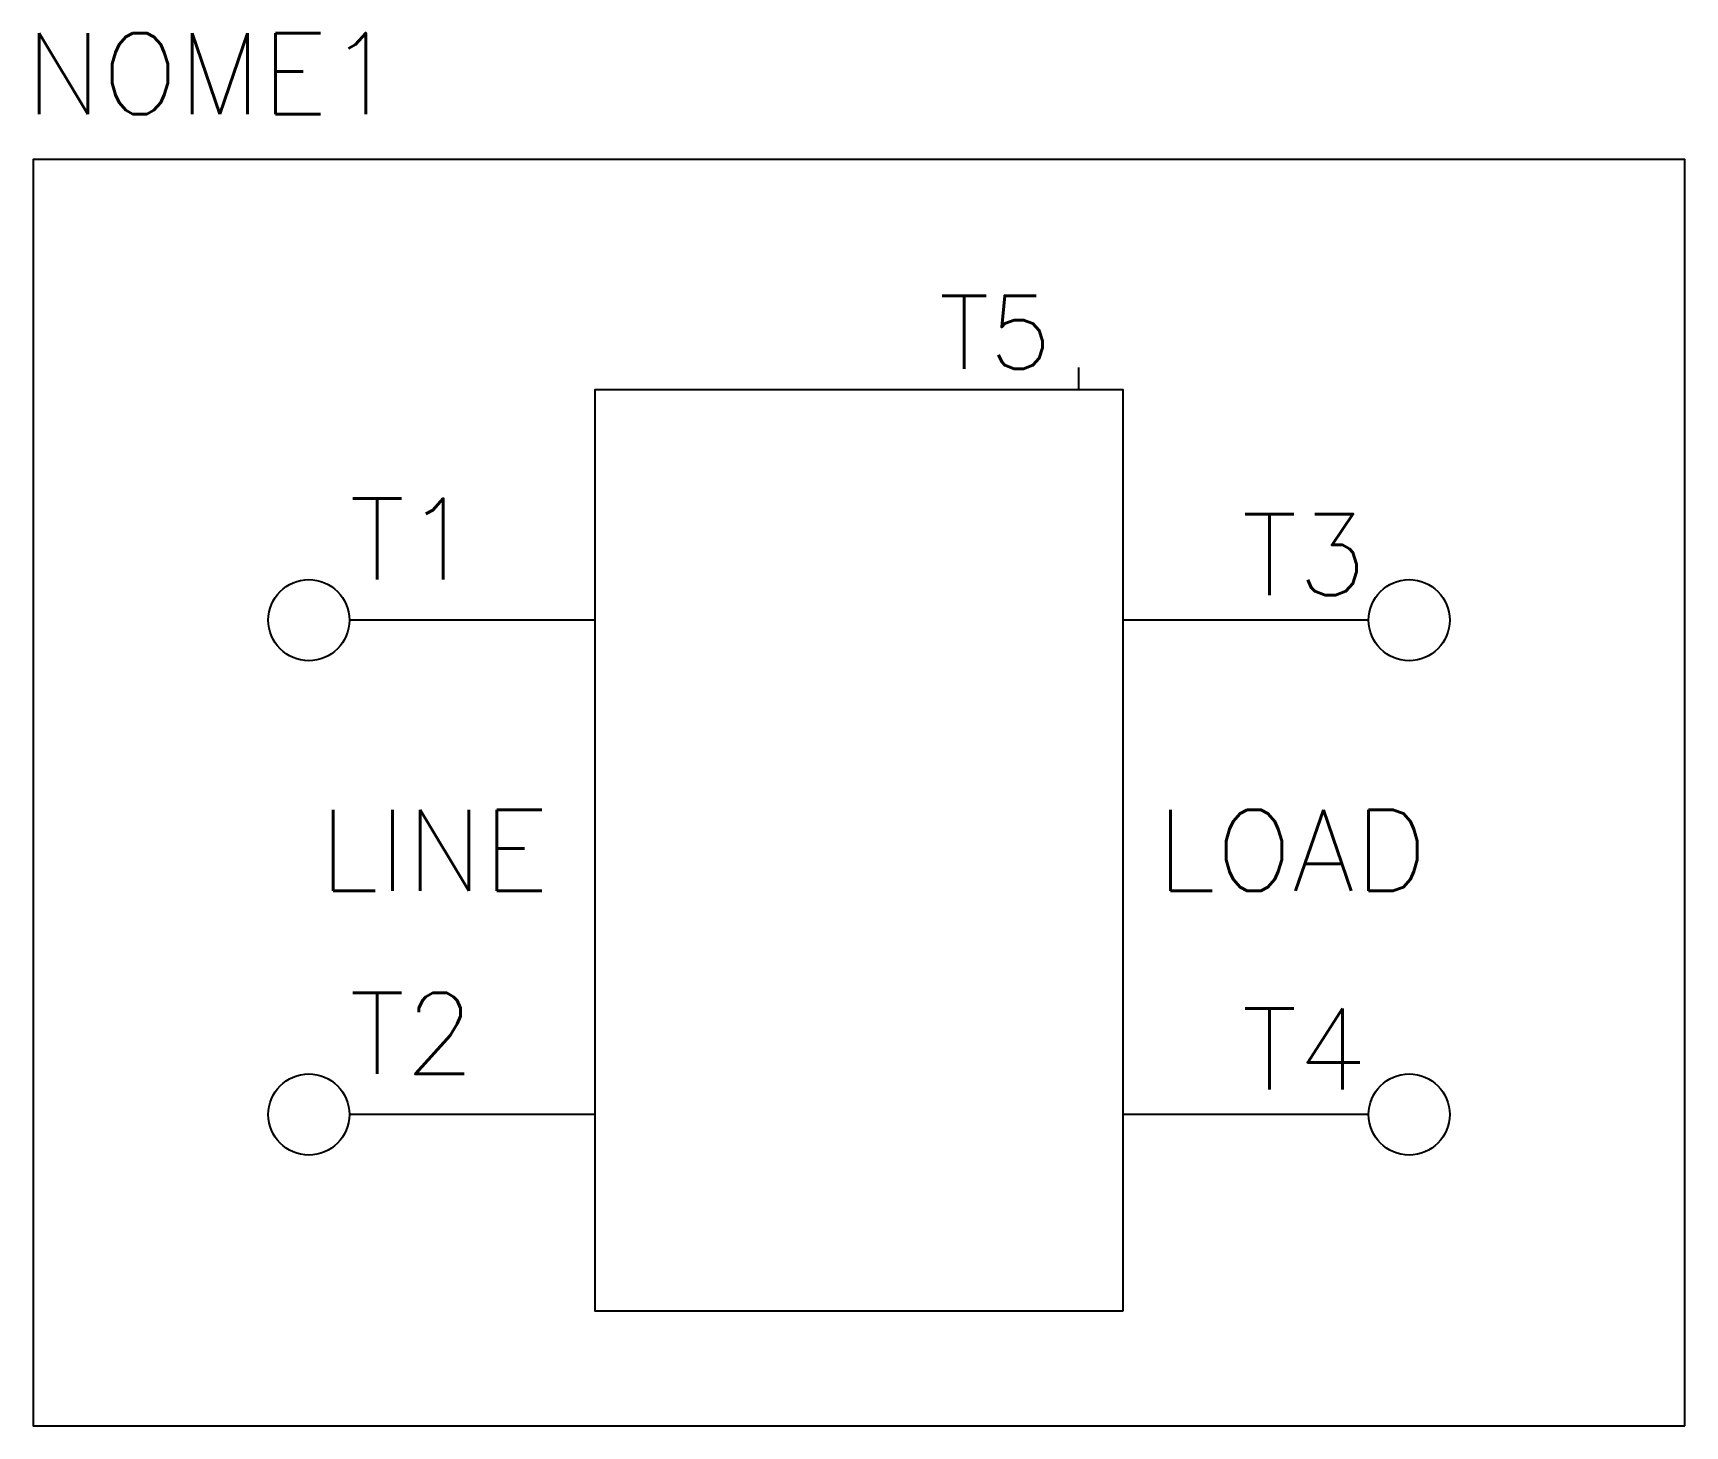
# Model space of a CAD drawing. Header units: millimetres. Extents: x 1533 to 1573.7, y 1140.9 to 1175.3.
import ezdxf
from ezdxf.enums import TextEntityAlignment as Align

# ---------------------------------------------------------------- set-up
doc = ezdxf.new("R2010")
doc.units = ezdxf.units.MM
doc.styles.add('ROMANS', font='romans.shx')

msp = doc.modelspace()

# ---------------------------------------------------------------- linework, layer by layer
for p, q in [((1558.79, 1166.488), (1558.79, 1167.04)), ((1546.858, 1160.805), (1540.801, 1160.805)), ((1565.939, 1160.805), (1559.882, 1160.805)), ((1546.858, 1148.612), (1540.801, 1148.612)), ((1565.939, 1148.612), (1559.882, 1148.612))]:
    msp.add_line(p, q)
for points in [[(1573.741, 1140.93), (1573.741, 1172.17), (1532.999, 1172.17), (1532.999, 1140.93)], [(1559.882, 1143.767), (1559.882, 1166.488), (1546.858, 1166.488), (1546.858, 1143.767)]]:
    msp.add_lwpolyline(points, close=True)
for centre in [(1539.801, 1160.805), (1566.939, 1160.805), (1539.801, 1148.612), (1566.939, 1148.612)]:
    msp.add_circle(centre, 1)

# ---------------------------------------------------------------- texts
at = {"style": 'ROMANS'}
for s, p in [('LINE', (1542.891, 1155.128)), ('LOAD', (1564.054, 1155.128))]:
    msp.add_text(s, height=2, dxfattribs=at).set_placement(p, align=Align.MIDDLE_CENTER)
at = {"style": 'ROMANS', "flags": 4}
for tag, text, p in [('NOME1', 'NOME1', (1532.806, 1174.286)), ('T1', 'T1', (1540.801, 1162.805)), ('T2', 'T2', (1540.801, 1150.612))]:
    msp.add_attdef(tag, text=text, height=2, dxfattribs=at).set_placement(p, align=Align.MIDDLE_LEFT)
msp.add_attdef('T5', text='', height=1.8, dxfattribs=at).set_placement((1556.735, 1168.807), align=Align.TOP_CENTER)
for tag, text, p in [('T3', 'T3', (1565.895, 1162.422)), ('T4', 'T4', (1565.895, 1150.229))]:
    msp.add_attdef(tag, text=text, height=2, dxfattribs=at).set_placement(p, align=Align.MIDDLE_RIGHT)

doc.saveas('drawing.dxf')
